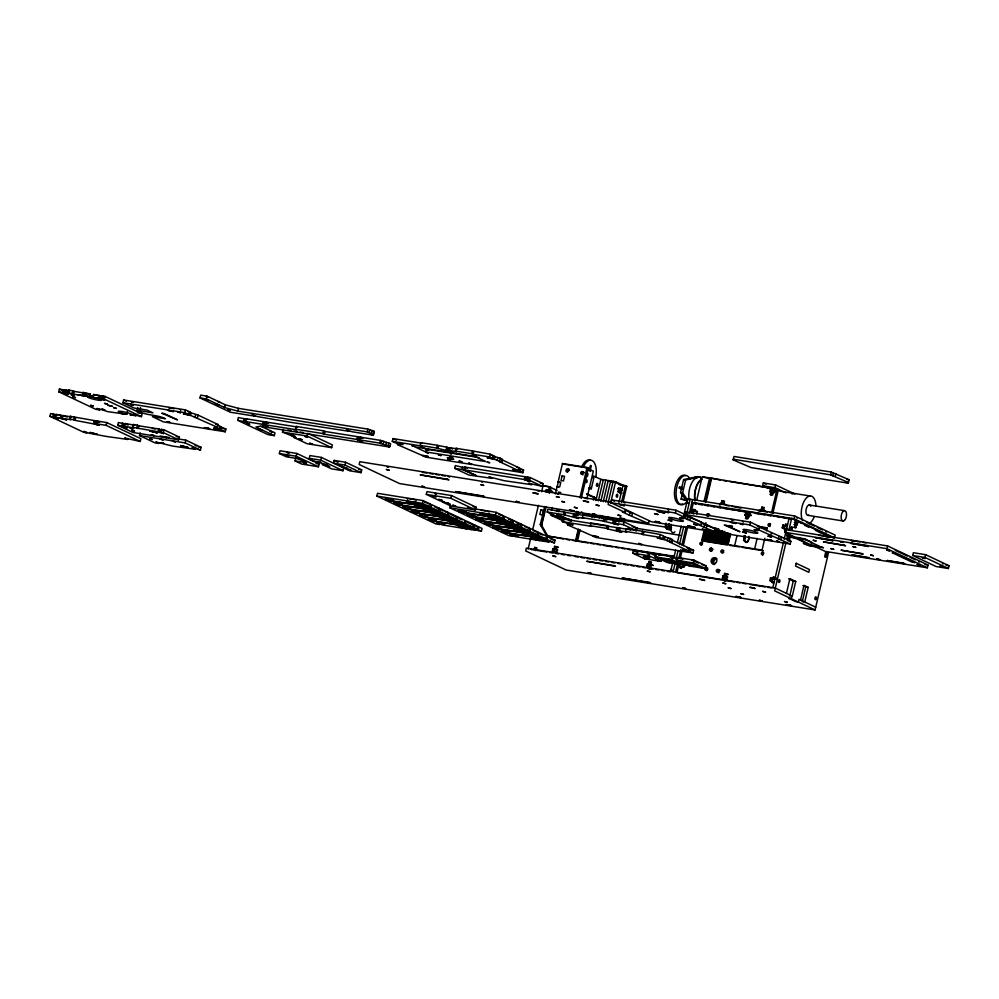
<?xml version="1.0" encoding="UTF-8"?>
<svg xmlns="http://www.w3.org/2000/svg" width="999" height="999" viewBox="0 0 999 999"><rect width="100%" height="100%" fill="white"/><g stroke="black" fill="none" stroke-linecap="round" stroke-linejoin="round"><path stroke-width="1.5" d="M667.12 528.933L665.584 527.11L665.971 523.189A3.821 1.898 -80.9 0 0 667.057 528.783M671.44 528.858L669.367 529.645L669.093 523.688A3.821 1.898 -80.9 0 0 668.943 527.947A3.821 1.898 -80.9 0 0 670.841 529.145M671.291 528.833C668.943 531.768 667.095 524.999 669.255 523.713M67.27 417.095L62.787 415.522L62.138 418.281L70.941 419.705L69.618 419.068L70.267 416.308L94.356 420.579L95.242 421.004L94.505 424.063L99.351 425.249L96.166 423.751L96.816 420.979L106.793 422.577L140.896 438.686L140.247 441.458L124.625 437.962L127.81 439.46L106.369 436.438L89.398 433.291L83.754 431.393L86.938 432.904L84.053 432.442L49.95 416.333L50.599 413.561L54.371 414.435L53.721 417.207L52.66 417.045L56.019 418.294L58.479 418.693L55.295 417.182L55.944 414.423L61.026 415.234L60.377 418.007L55.295 417.182M669.18 524.6L669.243 525.212M548.326 491.346L549.413 486.7L543.031 485.676L541.608 491.708M53.721 417.207L52.835 416.795L53.484 414.023M127.435 411.526L126.786 414.298L107.805 411.663L99.201 408.878L96.741 408.491L99.925 409.99L95.829 409.328L58.741 391.808L59.391 389.048L64.361 390.122L63.624 393.169L66.009 393.968L68.469 394.368L65.285 392.869L65.934 390.097L70.03 390.746L68.706 390.122L68.057 392.894L69.381 393.519L65.285 392.869M53.621 417.495L54.271 414.735L53.309 414.273L54.371 414.435M54.695 417.669L55.345 414.897L54.271 414.735M63.624 393.169L62.65 392.719L63.711 392.882L62.837 392.47L63.486 389.697M64.685 393.344L65.335 390.572L63.299 389.947L64.361 390.122M126.786 414.298A7.168 0.887 13.2 0 1 118.244 411.338A7.168 0.887 13.2 0 1 128.309 412.949A7.168 0.887 13.2 0 1 129.97 414.81L136.126 415.796L132.942 414.298L141.458 416.658L142.108 413.886L105.007 396.366L102.148 395.904L101.498 398.676L104.67 400.174L99.825 398.988L100.574 395.929L99.688 395.517L93.519 394.518L92.87 397.29A7.168 0.887 13.2 0 1 101.423 400.249A7.168 0.887 13.2 0 1 91.359 398.638A7.168 0.887 13.2 0 1 89.698 396.778L73.476 394.18L72.153 393.556L72.802 390.784L68.706 390.122M73.476 394.18L74.126 391.408L72.802 390.784M94.505 424.063L75.037 420.354L73.714 419.73L74.363 416.958M75.037 420.354L75.687 417.582M83.729 395.829L82.442 395.017L83.054 392.432L90.347 394.006L89.698 396.778M86.226 396.029L84.903 395.404L85.514 392.819M86.189 396.216L86.838 393.444M99.825 398.988L98.851 398.526L99.925 398.701L99.038 398.276L99.688 395.517M93.706 423.351L94.356 420.579M100.899 399.163L101.548 396.391L99.5 395.754L100.574 395.929M95.567 424.225L96.216 421.466L94.181 420.829L95.242 421.004M102.373 399.088L103.022 396.328L102.148 395.904M96.891 424.85L97.54 422.09L96.216 421.466M141.458 416.658L104.358 399.138L105.007 396.366M140.247 441.458L106.144 425.349L106.793 422.577M132.68 427.272L158.042 431.755L163.674 433.653L160.489 432.142L161.139 429.383L164.011 429.832L179.296 437.062L178.646 439.822L133.029 432.505L117.732 425.287L118.382 422.515L123.364 423.588L122.627 426.648L125.012 427.447L127.472 427.834L124.288 426.336L124.937 423.564L134.665 425.124L133.329 424.5L132.68 427.272L134.016 427.897L124.288 426.336M137.825 407.467L137.175 410.227L152.959 412.862L147.128 410.102L134.103 408.017L122.952 402.747L123.601 399.975L185.464 409.902L189.885 412L189.236 414.76L183.329 413.823L189.498 415.397L189.573 412.362L198.077 415.097L218.144 424.575L217.495 427.347L215.122 426.973L219.543 429.058L220.192 426.286L215.772 424.2L218.144 424.575M122.627 426.648L121.653 426.186L122.715 426.361L121.828 425.936L122.477 423.176M123.689 426.823L124.338 424.051L122.303 423.414L123.364 423.588M139.635 410.626L140.285 407.854M139.935 410.776L140.584 408.004M136.776 427.922L137.425 425.162L133.329 424.5M138.112 428.559L138.761 425.786L137.425 425.162M178.209 438.911L185.814 440.134L201.099 447.352L200.449 450.124L194.405 448.164L191.945 447.764L195.13 449.275L172.427 446.041L155.744 441.958L158.928 443.456L154.833 442.807L139.535 435.576L140.185 432.817M158.042 431.755L158.691 428.983L138.761 425.786M158.829 432.455L159.565 429.395L158.691 428.983M159.89 432.629L160.539 429.857L158.504 429.233L159.565 429.395M178.646 439.822L163.361 432.604L164.011 429.832M189.236 414.76L184.815 412.674L185.464 409.902M217.495 427.347L190.559 415.384L191.209 412.624M200.449 450.124L185.165 442.907L185.814 440.134M194.98 417.482L195.629 414.71M374.126 432.067L373.476 434.84L371.266 434.478L372.452 435.04L352.085 431.768L346.453 429.882L349.625 431.381L290.821 422.352L257.642 416.62L252.01 414.722L255.195 416.221L230.332 412.225L200.025 397.914L200.674 395.142L207.055 396.166L225.212 404.745L224.313 407.48L225.212 404.745M197.427 417.869L198.077 415.097M224.563 407.517L206.406 398.938L207.055 396.166M219.543 429.058L213.599 428.109L219.755 429.695L219.83 426.648L225.886 428.996L225.237 431.768L163.374 421.84L152.397 416.658L165.422 418.743C156.543 414.16 145.654 416.096 137.175 410.227M225.237 431.768L220.816 429.682L221.466 426.91M224.313 407.48L237.774 411.101L238.424 408.341L367.882 429.12L374.051 431.268L373.401 434.041L370.954 433.641L373.476 434.84M237.65 420.317L238.299 417.545L247.602 419.405L246.403 418.843L245.754 421.615L246.953 422.177L237.65 420.317L267.957 434.627L274.338 435.651L274.987 432.879L260.814 426.186M243.544 421.266L244.193 418.494M244.743 421.828L245.392 419.056M263.162 421.541L264.048 421.953L263.399 424.725L262.512 424.3L263.162 421.541L246.403 418.843M264.972 424.7L296.815 429.807L295.492 429.183L296.141 426.411L297.465 427.035L265.622 421.928L264.972 424.7L268.144 426.198L263.299 425.012L263.948 422.24L262.974 421.778L264.048 421.953M264.36 425.187L265.01 422.415L263.948 422.24M265.684 425.811L266.496 422.352L265.622 421.928M331.693 447.664L307.08 436.039L307.729 433.266L332.342 444.892L331.693 447.664L307.118 443.718L293.494 437.287L296.116 437.712L293.906 436.663L282.505 432.092L283.167 429.333M295.055 460.939L306.531 462.787L297.702 458.603L286.214 456.768L279.37 453.534L280.02 450.761L296.828 453.459L319.118 463.986L318.469 466.758L301.673 464.06L295.055 460.939L295.704 458.166L298.576 458.628M318.469 466.758L296.179 456.231L296.828 453.459M343.668 467.932L343.019 470.704L331.543 468.856L322.165 464.423C340.097 467.057 305.694 460.114 309.253 458.329L309.902 455.556L321.366 457.405L349.588 470.791L361.051 472.627L361.7 469.867L345.592 462.25L334.128 460.414L333.479 463.186L344.942 465.022L361.051 472.627M274.338 435.651L255.944 427.048L259.977 426.223L389.423 446.99L387.537 446.103L389.985 446.491L390.634 443.718L380.432 440.359L360.065 437.087L359.415 439.86L362.587 441.358L360.127 440.971L356.955 439.46L324.275 434.215L322.952 433.591L323.601 430.819L296.141 426.411M324.275 434.215L324.925 431.456L323.601 430.819M343.019 470.704L320.716 460.164L321.366 457.405M344.942 465.022L345.592 462.25M356.955 439.46L357.605 436.688L324.925 431.456M357.742 440.172L358.491 437.112L357.605 436.688M358.803 440.334L359.453 437.574L358.391 437.4M373.401 434.041L367.232 431.88L367.882 429.12M369.131 432.779L369.78 430.007M371.591 433.179L372.24 430.407M389.985 446.491L379.782 443.131L380.432 440.359M380.969 443.693L381.618 440.921M383.179 444.043L383.828 441.271M385.714 445.242L386.363 442.47M388.161 445.629L388.811 442.869M415.809 501.748L415.159 504.52L390.809 500.611L387.624 499.1L385.164 498.713L388.349 500.212L384.253 499.55L376.86 496.066L377.51 493.294L423.126 500.611L430.532 504.108L429.882 506.88L423.838 504.92L421.378 504.52L424.55 506.018L415.796 504.62M518.668 471.228L518.743 468.194L523.551 469.942L522.902 472.714L474.238 464.91L468.593 463.012L471.778 464.51L425.649 457.105L422.465 455.606L428.371 456.555L421.141 454.982L399.65 445.591L397.44 444.555L399.9 444.942L397.152 443.643L403.047 444.592L401.723 443.968L395.829 443.019L392.295 441.346L392.944 438.586L420.654 443.032M392.295 441.346L421.553 446.041L420.229 445.417L420.879 442.657L437.262 445.279L446.778 447.215L447.652 447.639L446.915 450.699L451.76 451.885L448.576 450.387L449.225 447.614L457.417 448.926L456.093 448.301L455.444 451.073L456.768 451.698L448.576 450.387M425.549 451.873L414.91 446.84L475.187 456.518L485.839 461.55L425.549 451.873L426.198 449.1L422.202 447.215M429.882 506.88L422.477 503.384L423.126 500.611M446.915 450.699L436.613 448.052L437.262 445.279M426.298 494.393L426.948 491.62L451.511 495.566L476.123 507.192L475.474 509.965L450.899 506.018L442.12 501.873L444.742 502.297L442.532 501.248L439.91 500.824L426.298 494.393L450.861 498.339L475.474 509.965M431.118 507.467L431.768 504.695L439.16 508.191L438.511 510.951L431.118 507.467L385.489 500.137L392.894 503.633L396.99 504.295L393.806 502.784L396.266 503.184L399.438 504.682L423.788 508.591L424.438 505.819M437.937 448.676L438.586 445.904M425.087 505.931L424.438 508.691L433.191 510.102L430.007 508.603L432.467 508.991L438.511 510.951M427.622 506.331L426.973 509.103A7.168 0.887 13.2 0 0 425.312 507.242A7.168 0.887 13.2 0 0 415.247 505.631A7.168 0.887 13.2 0 0 423.788 508.591M446.128 449.987L446.778 447.215M437.487 508.341L440.534 508.828L447.927 512.325L447.277 515.097L439.885 511.6L394.255 504.283L401.66 507.779L405.756 508.429L402.572 506.93L405.032 507.317L408.204 508.828L432.555 512.737L433.204 509.965M447.977 450.861L448.626 448.101L446.59 447.465L447.652 447.639M449.463 450.799L450.112 448.027L449.225 447.614M439.885 511.6L440.534 508.828M525.099 480.219L525.836 477.16L524.95 476.748L464.747 467.082L464.098 469.855L524.3 479.508L529.945 481.406L526.76 479.907L527.41 477.135L530.282 477.597L543.094 483.653L542.445 486.413L528.608 483.204L531.793 484.702L504.033 480.669L488.886 476.835L492.07 478.334L468.818 475.012L454.682 468.331L455.332 465.571L465.347 468.007M444.93 514.51L444.28 517.282A7.168 0.887 13.2 0 0 442.632 515.422A7.168 0.887 13.2 0 0 432.567 513.811A7.168 0.887 13.2 0 0 441.108 516.77L416.758 512.862L413.574 511.363L411.113 510.964L414.298 512.462L410.202 511.813L402.809 508.316L448.426 515.634L455.831 519.13L456.481 516.358L449.075 512.874L448.426 515.634M450.861 498.339L451.511 495.566M488.786 513.461L488.136 516.233L463.786 512.325L460.614 510.814L458.154 510.427L461.338 511.925L457.242 511.263L449.837 507.779L450.487 505.007M464.098 469.855L476.024 475.487L462.05 469.518L462.699 466.745M472.477 450.936L490.184 454.183L493.718 455.856L493.069 458.628L489.535 456.955L473.151 454.333L471.828 453.708L472.477 450.936L456.093 448.301M457.542 516.87L464.935 520.354L464.285 523.126L456.893 519.63L457.542 516.87L454.495 516.371M473.151 454.333L473.801 451.56M461.988 522.564L461.338 525.337A7.168 0.887 13.2 0 0 459.677 523.476A7.168 0.887 13.2 0 0 449.612 521.865A7.168 0.887 13.2 0 0 458.154 524.825L433.803 520.916L430.619 519.418L428.159 519.018L431.343 520.516L427.247 519.867L419.855 516.371L465.472 523.688L472.877 527.185L473.526 524.413L466.121 520.916L465.472 523.688M489.535 456.955L490.184 454.183M474.675 524.962L482.067 528.446L481.418 531.218L474.026 527.722L474.675 524.962L471.628 524.475M493.069 458.628L487.175 457.679L493.331 459.265L493.406 456.218L500.249 458.179L502.46 459.215L501.81 461.988L499.35 461.6L518.406 470.591L519.055 467.819L501.361 459.465M481.418 531.218L477.672 530.344L478.658 530.506L477.684 530.044L478.334 527.272L479.208 527.996M501.81 461.988L494.393 459.253L495.042 456.481M497.14 460.551L497.789 457.779M499.6 460.951L500.249 458.179M489.435 513.561L488.786 516.333L497.539 517.732L494.355 516.233L496.815 516.633L502.859 518.593L503.508 515.821L496.116 512.325L474.825 508.916M502.859 518.593L495.467 515.097L496.116 512.325M504.095 519.18L504.745 516.408L512.15 519.905L511.5 522.664L504.095 519.18L458.479 511.85L465.871 515.347L469.967 516.008L466.783 514.497L469.243 514.897L472.427 516.396L496.778 520.304L497.427 517.532M498.064 517.644L497.415 520.404L506.168 521.815L502.997 520.317L505.444 520.704L511.5 522.664M510.477 520.054L513.511 520.541L520.916 524.038L520.267 526.81L512.862 523.314L467.245 515.996L474.637 519.492L478.733 520.142L475.549 518.643L478.009 519.03L481.193 520.541L505.544 524.45L506.193 521.678M506.83 521.778L506.181 524.55L514.935 525.961L511.763 524.45L514.21 524.85L520.267 526.81M522.902 472.714L519.73 471.216L520.379 468.456M512.862 523.314L513.511 520.541M524.3 479.508L524.95 476.748M517.494 523.851L522.065 524.587L529.458 528.071L528.808 530.844L521.416 527.347L475.786 520.029L483.179 523.526L487.275 524.175L484.103 522.677L486.55 523.076L489.735 524.575L514.085 528.483L514.735 525.711M515.384 525.811L514.735 528.583L523.488 529.994L520.304 528.483L522.764 528.883L528.808 530.844M526.161 480.394L526.81 477.622L524.775 476.985L525.836 477.16M527.484 481.019L528.134 478.246L526.81 477.622M542.445 486.413L529.632 480.369L530.282 477.597M521.416 527.347L522.065 524.587M529.87 531.343L530.519 528.583L537.912 532.067L537.262 534.84L529.87 531.343L484.24 524.025L491.645 527.522L495.741 528.171L492.557 526.673L495.017 527.072L498.189 528.571L522.539 532.479L523.189 529.707M523.838 529.807L523.189 532.579L531.943 533.99L528.758 532.479L531.218 532.879L537.262 534.84M528.171 549L530.644 538.449M538.461 535.402L539.11 532.629L546.503 536.126L545.854 538.898L538.461 535.402L492.832 528.084L500.237 531.58L504.333 532.23L501.148 530.731L503.608 531.131L506.78 532.629L531.131 536.538L531.78 533.766M532.767 529.408L538.424 505.282M534.964 534.278L534.315 537.05A7.168 0.887 13.2 0 0 532.654 535.189A7.168 0.887 13.2 0 0 522.589 533.578A7.168 0.887 13.2 0 0 531.131 536.538M546.94 552.01L536.276 550.299L536.863 547.814L534.652 547.452L534.065 549.949L531.118 549.475M544.767 506.505L540.272 524.587L546.703 535.851L563.436 538.948M548.888 490.984L552.672 492.007L548.888 490.984L549.163 489.785M535.402 550.574L536.051 547.764M541.146 526.048L543.618 515.521M543.893 514.373L544.43 512.062M545.029 509.49L545.691 506.655M548.026 536.475L541.595 525.212L546.116 507.055M549.313 493.394L550.736 487.325L549.413 486.7M547.002 539.435L547.652 536.675L555.057 540.172L554.408 542.932L547.002 539.435L501.386 532.117L508.778 535.614L512.874 536.276L509.69 534.765L512.15 535.164L515.334 536.663L539.685 540.571L540.334 537.799M551.336 491.383L551.623 490.184L549.487 490.497M540.971 537.912L540.322 540.671L549.075 542.082L545.891 540.584L548.351 540.971L554.408 542.932M583.379 513.536L582.392 517.682L603.284 521.028L618.431 524.862L615.247 523.364L615.896 520.591L624.088 521.915L636.9 527.959L636.251 530.731L630.207 528.771L627.747 528.371L630.931 529.882L561.301 518.706L547.165 512.025L547.814 509.253L573.713 513.823L574.6 514.248L573.863 517.295L578.708 518.493L575.524 516.995L576.76 511.326M543.506 538.311L542.857 541.083A7.168 0.887 13.2 0 0 541.208 539.223A7.168 0.887 13.2 0 0 531.143 537.612A7.168 0.887 13.2 0 0 539.685 540.571M551.46 510.452L552.172 507.455M555.332 493.968L557.092 486.476L559.702 486.9L560.789 482.28L558.166 481.868L562.474 463.524L587.05 467.47L588.374 468.094L581.281 498.339M557.255 486.501L558.329 481.893M568.356 470.666L567.032 470.029L567.469 468.856M568.793 468.768L568.506 469.967L567.632 469.555M552.397 550.973L554.795 551.773L552.397 550.973L552.884 548.951L555.269 549.737L555.919 546.977L554.595 546.353L553.946 549.113M553.471 551.148L553.034 552.996L549.987 552.509M553.721 551.598L554.208 549.575L552.884 548.951M573.863 517.295L563.548 514.66L564.198 511.888M671.403 539.785L689.085 548.139L688.436 550.911L682.542 549.962L688.698 551.548L688.773 548.501L690.421 548.763L693.581 550.262L692.931 553.034L644.268 545.229L638.636 543.331L641.82 544.83L595.691 537.425L592.507 535.926L598.401 536.863L591.183 535.302L567.482 524.862L569.929 525.262L567.182 523.963L573.089 524.912L562.325 521.665L562.974 518.893M554.595 546.353L557.055 546.74L556.406 549.512L557.467 549.687L555.494 553.384L558.528 553.871M564.872 515.284L565.521 512.512M573.064 516.595L573.713 513.823M574.924 517.47L575.574 514.697L573.538 514.073L574.6 514.248M579.944 497.714L587.05 467.47M577.397 512.787L577.11 513.998L578.446 514.622M577.372 514.972L578.084 511.95M589.435 469.58L590.409 465.422L591.296 465.846L589.997 471.378M575.599 540.646L578.259 529.32M575.948 541.358L578.783 529.283M579.045 532.255L579.582 529.957M586.925 498.414L593.306 471.191L585.913 467.694M577.622 540.471L580.119 529.857M592.882 477.872L593.319 476.024M593.443 500.137L594.143 497.115M591.957 517.345L592.632 514.473M595.891 500.536L600.861 479.358L594.243 476.236L591.208 489.173L588.686 487.974M562.325 521.665L591.583 526.361L590.259 525.736L590.909 522.964L607.292 525.599L606.643 528.371L607.966 528.995L621.803 532.205L618.618 530.706L619.268 527.934L620.154 528.346M594.455 517.557L595.604 514.51L592.844 513.836L595.242 514.56M598.351 500.924L603.321 479.757M600.811 501.323L605.781 480.144M599.363 518.344L600.074 515.322M603.271 501.71L608.229 480.544L611.937 482.292M601.823 518.743L602.534 515.721M605.731 502.11L610.689 480.931L613.161 482.105M603.284 521.028L603.933 518.256L576.173 514.223L578.121 514.81M608.179 502.497L613.149 481.331L620.541 484.827M649.2 520.766L648.551 523.538L399.588 483.578L359.165 464.485L359.815 461.713L608.778 501.673L608.129 504.445L624.8 512.325L625.449 509.552M604.607 521.653L605.257 518.881L603.933 518.256M606.743 519.53L607.442 516.508M610.639 502.897L615.609 481.73L600.861 479.358M790.221 544.03L725.898 533.716L675.986 510.227L611.675 499.9L611.026 502.672L675.336 512.986L684.727 517.42L686.126 511.85L750.449 522.177L759.827 526.61L759.178 529.37L756.73 528.983L790.221 544.03L790.871 541.271L757.379 526.211L767.257 527.847L766.558 530.819M607.966 528.995L608.616 526.223M618.856 487.824L618.094 491.096L620.104 493.381L620.391 492.182L617.931 491.795L621.266 492.607L618.905 502.709M617.607 488.561L620.067 488.961L620.342 487.762L621.915 489.835L623.001 485.214L615.609 481.73M612.799 522.976L613.448 520.204L605.257 518.881M613.586 523.676L614.323 520.616L613.448 520.204M614.647 523.851L615.297 521.078L613.261 520.442L614.323 520.616M621.553 502.247L625.461 485.614L619.318 484.627M616.158 530.307L616.808 527.534L617.694 527.959L616.945 531.018M623.239 501.361L626.785 486.238L625.461 485.614M618.019 531.181L618.668 528.409L616.633 527.784L617.694 527.959M619.343 531.805L619.992 529.045L618.668 528.409M636.251 530.731L623.438 524.675L624.088 521.915M618.618 530.706L626.81 532.017L625.486 531.393L626.136 528.621M648.551 523.538L629.42 515.259L630.069 512.499L625.349 510.264M631.868 515.659L632.517 512.887L630.069 512.499M661.625 558.641L660.976 561.413L644.592 558.791L632.667 553.146L633.316 550.387L649.7 553.009L656.331 556.143M642.519 531.256L660.227 534.502L663.761 536.176L663.111 538.948L659.577 537.275L643.194 534.64L641.87 534.015L642.519 531.256L627.622 528.858M643.194 534.64L643.843 531.88M644.592 558.791L645.254 556.018L648.226 556.493M660.976 561.413L649.05 555.781L649.7 553.009M648.801 568.781L649.238 566.933L646.84 566.133L647.315 564.098L649.712 564.897L650.361 562.125L649.038 561.5L648.388 564.273M647.477 568.156L647.914 566.308L646.84 566.133M648.164 566.758L648.651 564.735L647.315 564.098M651.261 569.168L649.937 568.543L651.91 564.835L650.849 564.672L651.498 561.9L649.038 561.5M659.577 537.275L660.227 534.502M684.165 562.325L683.516 565.097L667.132 562.474L655.207 556.843L655.856 554.07L672.24 556.693L677.547 559.203M688.436 550.911L669.392 541.908L671.852 542.307L672.502 539.535L670.292 538.498L663.448 536.538L663.373 539.572M671.852 542.307L664.435 539.572L665.084 536.8M681.93 489.285L679.283 488.024L679.495 487.1L682.317 487.562M667.182 540.871L667.832 538.099M675.336 512.986L675.986 510.227M688.224 503.409L680.569 492.495L683.603 479.57L697.914 476.598L699.962 476.923L701.673 479.345M669.642 541.258L670.292 538.498M686.213 500.237L681.093 499.138L682.329 493.856M687.724 500.099L682.617 492.819L685.651 479.895L699.962 476.923M683.516 565.097L671.59 559.465L672.24 556.693M670.679 571.303L672.802 562.237M673.863 557.717L675.636 550.162M677.409 542.607L681.306 525.998M683.778 515.434L687.674 498.813L794.754 516.008L835.176 535.102L834.527 537.862L794.105 518.768L691.945 502.372L695.966 504.283M673.139 571.703L675.262 562.637M675.973 559.615L678.096 550.561M679.507 544.517L683.766 526.398M685.888 517.332L690.134 499.213M677.022 560.314L677.672 557.542L694.055 560.177L705.981 565.809L705.331 568.581L688.948 565.946L677.022 560.314L693.406 562.949L705.331 568.581M688.111 516.708L701.835 522.427L701.186 525.199L687.462 519.48L688.111 516.708L684.215 514.872M675.599 572.09L677.359 564.547M678.783 558.503L680.906 549.438M681.967 544.905L686.213 526.785M689.41 513.199L692.594 499.612M680.119 566.321L679.832 567.519L681.168 568.156L681.443 566.957L678.483 566.058L676.922 572.714L702.709 576.86M680.169 558.878L681.892 551.51M683.279 545.616L687.774 526.461M694.505 511.276L693.181 510.651L693.456 509.453L694.78 510.077L694.505 511.276L691.533 510.389L693.269 502.997L748.426 512.275L748.001 514.11L745.604 513.324L745.129 515.347L747.514 516.146L746.865 518.918L745.541 518.294L746.191 515.521L745.129 515.347M689.922 519.88L690.571 517.107M696.678 500.349L702.21 476.71L709.59 477.897L710.913 478.521L705.406 501.985M685.027 564.235L686.35 564.86L682.567 563.848L685.027 564.235L684.377 567.007L681.917 566.62L681.643 567.819L679.832 567.519M696.303 511.563L694.979 510.939L695.254 509.74L693.456 509.453M696.79 514.098L697.439 511.338L694.979 510.939M692.931 553.034L689.772 551.535L690.421 548.763M704.083 501.361L709.59 477.897M706.131 501.685L711.638 478.221L773.164 488.511L772.726 490.359L770.341 489.56L769.867 491.595L772.252 492.395L771.603 495.167L770.279 494.53L770.928 491.77L769.867 491.595M693.406 562.949L694.055 560.177M704.545 524.475L716.408 529.32L715.759 532.08L703.895 527.247L704.545 524.475L700.661 522.639M705.681 529.72L703.071 541.046L701.748 540.422L704.183 530.044M705.232 525.586L705.918 522.627M703.908 535.427L705.269 529.657M706.355 527.634L707.005 524.875M703.721 539.885L706.081 529.795M704.133 539.947L706.493 529.857M704.532 540.022L706.905 529.92M704.944 540.084L707.317 529.982M705.356 540.147L707.729 530.057M705.769 540.222L708.129 530.119M706.181 540.284L708.541 530.182M706.58 540.347L708.953 530.257M706.992 540.409L709.365 530.319M707.404 540.484L709.777 530.382M707.816 540.546L710.177 530.444M708.229 540.609L710.589 530.519M708.628 540.671L711.001 530.581M709.04 540.746L711.413 530.644M709.452 540.809L711.825 530.706M709.864 540.871L712.225 530.781M710.277 540.934L712.637 530.844M710.676 541.008L713.049 530.906M711.088 541.071L713.461 530.968M711.5 541.133L713.873 531.043M719.879 505.407L720.354 503.384L722.739 504.183L723.388 501.411L722.065 500.786L721.415 503.546M711.912 541.208L714.959 528.221M712.324 541.271L715.359 528.284M712.724 541.333L715.771 528.346M710.826 550.536L711.513 547.602M713.136 541.396L716.183 528.421M713.548 541.47L716.595 528.483M713.96 541.533L717.007 528.546M733.116 459.89L734.015 456.468L831.243 472.077L849.162 479.77L848.263 483.191L751.036 467.582L733.116 459.89L735.576 460.277L733.366 459.24L830.594 474.85L848.513 482.542L846.053 482.142L848.263 483.191M714.372 541.595L717.407 528.621M714.772 541.658L717.819 528.683M715.184 541.733L718.231 528.746M725.199 504.57L723.875 503.946L724.525 501.173L722.065 500.786M715.596 541.795L718.643 528.808M716.008 541.858L718.706 530.319M716.42 541.92L719.118 530.382M716.82 541.995L719.53 530.457M717.232 542.057L719.942 530.519M717.644 542.12L720.354 530.581M718.056 542.182L720.754 530.644M718.456 542.257L721.166 530.719M718.868 542.32L721.578 530.781M719.28 542.382L721.99 530.844M719.692 542.457L722.402 530.906M720.104 542.519L722.801 530.981M720.504 542.582L722.876 532.492M720.916 542.644L723.288 532.554M721.328 542.719L723.701 532.617M721.74 542.782L724.113 532.679M722.152 542.844L724.849 531.306M722.552 542.907L724.924 532.817M722.964 542.981L725.336 532.879M723.376 543.044L725.749 532.942M723.788 543.106L726.148 533.016M724.2 543.169L726.56 533.079M724.6 543.244L726.972 533.141M725.012 543.306L727.384 533.204M725.424 543.369L727.796 533.279M725.836 543.431L728.196 533.341M726.248 543.506L728.608 533.404M726.648 543.568L729.02 533.466M727.06 543.631L729.432 533.541M727.472 543.706L729.844 533.603M727.884 543.768L730.244 533.666M730.656 533.741L728.296 543.831L702.896 539.76M724.362 580.744L724.799 578.896L722.414 578.109L722.889 576.073L725.274 576.873L725.923 574.1L724.6 573.476L723.95 576.248M723.039 580.119L723.476 578.271L722.414 578.109M723.738 578.733L724.213 576.698L722.889 576.073M725.386 573.476L724.7 576.411L723.376 575.786M724.6 573.476L727.06 573.863L726.41 576.635L727.472 576.81L725.499 580.519L734.29 581.93M734.552 546.141L737.025 535.601M748.001 514.11L746.665 513.486L747.102 511.638M746.453 515.971L746.927 513.948M750.449 514.51L749.125 513.886L749.562 512.037L789.023 518.369M759.178 529.37L749.799 524.937L750.449 522.177M768.169 488.324L762.662 485.726L763.311 482.954L775.599 484.927L794.867 494.03M761.8 507.155L763.124 507.779L762.474 510.551L761.151 509.927L761.8 507.155L764.247 507.554L763.598 510.327L764.922 510.951M754.645 548.951L757.117 538.411M772.726 490.359L771.403 489.735L771.84 487.887M771.191 492.22L771.665 490.184M771.578 512.537L777.16 488.748L774.3 488.286L774.45 492.332L773.388 492.157L772.739 494.93L770.279 494.53M785.963 492.894L774.949 487.699L775.599 484.927M742.257 547.34L763.361 550.724L762.037 550.099L764.822 538.236M772.901 513.161L778.483 489.373M778.346 539.198L778.995 536.426M772.926 578.384L773.214 577.185L774.537 577.809L774.25 579.008L770.466 577.984L769.817 580.756L773.601 581.78L773.326 582.979L772.002 582.355L772.277 581.156M782.242 527.822L784.69 528.209L784.415 529.408L785.738 530.044L786.026 528.833L782.242 527.822L782.891 525.049L786.675 526.073L786.95 524.875L785.626 524.238L785.339 525.449M780.806 539.585L781.455 536.825M770.466 577.984L771.79 578.608L771.141 581.381L773.601 581.78M783.566 528.446L784.215 525.674L782.891 525.049M787.462 532.792L786.812 535.564L794.18 536.738L784.789 532.305L785.439 529.545M774.075 581.443L773.8 582.642L772.002 582.355M773.214 577.185L775.012 577.472L774.725 578.671L776.061 579.295M786.213 529.707L786.5 528.496L787.824 529.133M787.15 525.736L787.424 524.537L785.626 524.238M772.839 587.699L783.503 542.232M784.215 539.198L789.185 517.981M785.963 542.632L774.65 590.859L815.072 609.952L828.521 552.622M786.675 539.597L787.736 535.052M788.81 530.506L791.645 518.381L796.066 520.467L794.505 527.11L795.828 527.734L796.478 524.975L794.03 524.575L797.052 525.237L797.527 523.214L794.505 522.539L797.527 523.214M788.973 536.051L788.161 539.522L789.485 540.147L790.571 535.526M794.105 518.768L794.754 516.008M794.605 524.85L795.079 522.814M796.952 522.939L797.389 521.091L794.929 520.691L801.81 523.176M786.45 593.369L789.897 578.683L795.728 581.443L792.282 596.116L775.299 588.099L526.336 548.139L525.686 550.911L566.108 570.004L815.072 609.952M789.822 595.729L793.268 581.043L788.598 578.846M810.963 544.93L797.339 538.486L805.943 539.872L819.567 546.303L810.963 544.93L811.613 542.157M800.549 600.024L803.983 585.339L808.179 587.325L804.744 601.997L802.284 601.61L805.731 586.925L802.934 585.614M830.594 474.85L831.243 472.077M832.804 475.886L833.453 473.114M835.264 476.286L835.913 473.514M797.389 521.091L826.31 534.652L825.861 536.588L825.286 536.313M827.222 537.237L827.647 535.389C818.593 533.466 830.469 535.439 825.686 535.027M887.599 545.941L928.021 565.034L927.372 567.794L886.95 548.701L887.599 545.941L784.415 529.408M912.724 555.494L913.373 552.722L925.661 554.695L949.05 565.746L948.401 568.518L936.113 566.545L912.724 555.494L925.012 557.467L948.401 568.518M925.012 557.467L925.661 554.695M436.638 494.018L434.977 493.406M206.219 396.578L208.953 397.277L208.217 397.252M635.913 551.036L638.498 551.735L635.876 551.211M691.733 560.039L694.317 560.739L691.907 560.302M723.751 580.257L725.661 580.644M61.026 415.234L59.89 415.372L63.037 416.521M180.332 409.915L181.069 409.927L180.407 409.615M270.092 431.206L272.452 431.893L270.317 431.543M742.856 521.778L743.593 521.79L742.594 521.391M436.251 494.006L434.89 493.731M647.901 552.934L647.215 552.971M671.778 557.242C674.25 557.392 668.094 555.943 670.379 556.918M78.009 394.905L92.782 397.09M846.702 479.383L849.162 479.77M762.662 485.726L774.949 487.699M703.546 477.335L710.913 478.521M720.491 480.057L711.638 478.221M723.501 480.544L726.51 481.031M729.52 481.506L773.164 488.511M200.025 397.914L206.406 398.938M770.341 489.56L771.403 489.735M779.607 491.096L810.039 495.979M217.245 404.208L214.785 403.821L219.455 405.257M683.603 479.57L685.651 479.895M371.603 430.869L374.051 431.268M237.774 411.101L367.232 431.88M565.334 464.398L588.374 468.094M809.128 504.957L844.355 510.614M493.718 455.856L491.508 455.319M420.229 445.417L436.613 448.052M455.444 451.073L471.828 453.708M567.032 470.029L569.48 470.429M584.228 472.802L581.768 472.402L583.091 473.026M679.283 488.024L682.105 488.486L679.495 487.1M74.126 391.408L84.378 393.057L83.054 392.432M266.496 422.352L268.531 422.977L267.47 422.802M357.417 436.938L358.491 437.112M103.022 396.328L105.32 397.402M361.913 437.962L362.974 438.136L360.065 437.087M492.757 458.991L494.393 459.253M67.795 390.971L68.856 391.146L65.934 390.097M171.316 408.054L168.581 407.617L169.917 408.241M426.198 449.1L478.946 457.567M189.885 412L187.675 411.463M82.442 395.017L84.903 395.404M295.492 429.183L322.952 433.591M68.057 392.894L72.153 393.556M89.735 396.591L92.919 397.103M245.754 421.615L262.512 424.3M359.415 439.86L379.782 443.131M58.741 391.808L62.837 392.47M92.87 397.29L99.038 398.276M101.498 398.676L104.358 399.138M263.399 424.725L262.325 424.55L263.299 425.012M122.952 402.747L184.815 412.674M680.569 492.495L682.617 492.819M287.762 430.07L290.834 430.557M293.906 431.056L296.978 431.543M300.05 432.043L303.122 432.53M519.055 467.819L516.845 467.295M188.923 415.122L190.559 415.384M622.177 485.502L626.785 486.238M808.091 515.359L843.318 521.016M520.516 469.468L523.551 469.942M282.505 432.092L307.08 436.039M260.314 429.183L257.867 428.796L262.525 430.232M518.406 470.591L512.512 469.642L519.73 471.216M723.875 503.946L724.937 504.12M761.151 509.927L760.077 509.752L762.474 510.551M763.598 510.327L764.672 510.489M722.739 504.183L720.354 503.384M726.161 505.407L729.133 505.881M732.117 506.368L740.883 508.179M767.332 512.012L758.403 510.576L759.727 511.213M770.316 512.499L773.288 512.974M621.041 489.423L618.581 489.023L621.915 489.835M681.093 499.138L686.738 500.037M137.375 412.55L139.336 413.161M699.213 504.37L702.297 504.87M705.381 505.357L708.453 505.856M711.538 506.343L714.61 506.843M717.694 507.342L720.779 507.829M723.85 508.329L734.277 510.002M737.262 510.477L740.234 510.951L738.91 510.327M742.969 511.388L745.704 511.825M754.982 513.324L759.078 513.973L757.754 513.349M760.564 514.223L765.034 514.935M768.019 515.409L770.991 515.896M790.346 518.993L774.138 515.984M222.864 428.521L225.886 428.996M745.604 513.324L746.665 513.486M749.125 513.886L750.187 514.06L748.001 518.681L745.541 518.294M219.181 429.42L220.816 429.682M745.429 514.298L751.398 515.259M745.266 514.685L751.223 515.646M454.682 468.331L462.05 469.518M526.76 479.907L529.632 480.369M540.359 483.204L543.094 483.653M550.736 487.325L543.031 485.676M691.533 510.389L693.181 510.651M784.215 525.674L786.675 526.073M793.381 527.347L795.828 527.734M819.417 532.267L821.89 532.567M823.85 534.253L826.31 534.652M733.84 519.917L731.106 519.48L732.429 520.104M558.316 492.082L560.776 492.482M126.811 424.138L124.937 423.564M163.012 429.957L161.139 429.383M819.005 535.339L829.432 537.012M860.189 541.945L851.248 540.509L852.572 541.146M863.161 542.432L866.145 542.907M585.239 498.314L587.974 498.751M422.34 472.327L426.923 473.051M429.97 473.551L433.029 474.038M436.076 474.525L439.123 475.012M442.182 475.512L445.229 475.999M685.476 514.622L749.799 524.937M759.54 527.022L767.07 528.234M62.787 415.522L71.591 416.933L70.267 416.308M57.805 414.997L55.944 414.423M98.676 421.853L99.65 422.015L96.816 420.979M117.732 425.287L121.828 425.936M160.489 432.142L163.361 432.604M784.789 532.305L886.95 548.701M684.727 517.42L682.267 517.032L687.462 519.48M69.618 419.068L73.714 419.73M49.95 416.333L52.835 416.795M96.166 423.751L106.144 425.349M176.261 436.575L179.296 437.062M279.37 453.534L296.179 456.231M309.253 458.329L320.716 460.164M805.843 539.435L789.46 536.813L796.915 538.798L808.179 544.118L803.258 543.331L805.781 544.517L822.165 547.152L823.488 547.777L807.105 545.154L815.808 546.952L825.211 551.398L927.372 567.794M159.965 435.989L162.999 436.476M166.046 436.963L169.081 437.45M358.841 469.405L361.7 469.867M624.8 512.325L622.352 511.925L629.42 515.259M701.186 525.199L698.726 524.8L703.895 527.247M316.059 463.499L319.118 463.986M139.535 435.576L185.165 442.907M945.978 565.247L949.05 565.746M787.799 540.771L790.871 541.271M198.239 446.903L201.099 447.352M924.974 564.535L928.021 565.034M715.759 532.08L651.448 521.765L608.778 501.673M665.496 526.198L668.181 526.635M668.768 526.723L671.453 527.16M665.509 526.448L668.194 526.885M668.781 526.972L671.465 527.41M582.966 513.848L667.594 527.435M666.683 529.208L669.492 529.695M547.165 512.025L563.548 514.66M575.524 516.995L583.716 518.306L582.392 517.682M615.247 523.364L623.438 524.675M632.18 526.623L633.241 526.798M634.04 527.497L636.9 527.959M636.226 528.246L680.494 535.352M558.091 516.171L550.412 514.947L564.41 521.503M551.735 515.571L557.879 516.558M701.748 540.422L762.037 550.099M704.582 541.296L727.185 544.917M730.207 545.404L733.216 545.891M736.238 546.366L739.248 546.853M568.968 520.641L571.416 521.028L568.955 519.867M473.051 506.693L476.123 507.192M590.259 525.736L606.643 528.371M625.486 531.393L641.87 534.015M663.111 538.948L657.205 537.999L664.435 539.572M426.785 502.934L424.488 502.147M498.788 514.485L500.749 515.097M427.659 503.646L430.532 504.108M500.649 515.359L503.508 515.821M376.86 496.066L422.477 503.384M449.837 507.779L495.467 515.097M434.44 506.855L435.427 507.005M436.301 507.729L439.16 508.191M509.278 519.443L512.15 519.905M689.085 548.139L686.875 547.602M687.549 548.488L689.347 548.776L688.773 548.501M690.559 549.775L693.581 550.262M516.196 522.702L517.17 522.864M445.067 511.863L447.927 512.325M518.044 523.576L520.916 524.038M688.124 551.273L689.772 551.535M524.737 526.735L525.724 526.898M526.585 527.622L529.458 528.071M433.204 512.837L441.958 514.235L438.773 512.737L441.233 513.136L447.277 515.097M533.191 530.731L534.178 530.894M535.052 531.605L537.912 532.067M441.745 516.87L450.499 518.281L447.327 516.77L449.775 517.17L455.831 519.13M456.893 519.63L411.263 512.312L418.656 515.809L422.752 516.458L419.58 514.96L422.028 515.359L425.212 516.858L449.562 520.766A7.168 0.887 13.2 0 1 441.021 517.807A7.168 0.887 13.2 0 1 451.086 519.418A7.168 0.887 13.2 0 1 452.747 521.278M542.769 534.952L540.459 534.165M546.703 535.851L674.612 556.381M450.199 520.866L458.966 522.277L455.781 520.766L458.241 521.166L464.285 523.126M566.52 539.448L569.605 539.935M572.689 540.434L588.099 542.907M591.183 543.406L594.268 543.893M597.352 544.393L600.424 544.88M603.508 545.379L612.762 546.865M615.846 547.352L618.918 547.852M622.002 548.351L625.087 548.838M628.171 549.338L631.256 549.837M634.328 550.324L674.4 556.755M550.324 538.823L551.311 538.985M552.185 539.71L555.057 540.172M458.791 524.925L467.544 526.336L464.373 524.825L466.82 525.224L472.877 527.185M531.78 536.638L540.534 538.049L537.35 536.538L539.81 536.938L545.854 538.898M474.026 527.722L428.396 520.404L435.801 523.901L439.885 524.55L436.713 523.051L439.173 523.451L442.345 524.95L466.695 528.858A7.168 0.887 13.2 0 1 458.154 525.899A7.168 0.887 13.2 0 1 468.219 527.509A7.168 0.887 13.2 0 1 469.88 529.37M632.667 553.146L649.05 555.781M655.207 556.843L671.59 559.465M703.521 565.409L705.981 565.809M477.684 530.044L472.914 528.871L476.098 530.369L467.345 528.958M793.268 581.043L795.728 581.443M680.456 563.923L682.092 564.185M771.79 578.608L774.25 579.008M555.919 546.977L558.379 547.365L557.055 546.74M681.443 566.957L678.483 566.058M725.923 574.1L728.383 574.5L727.06 573.863M805.731 586.925L808.179 587.325M724.213 576.698L725.274 576.873M554.208 549.575L555.269 549.737M648.651 564.735L649.712 564.897M704.07 577.072L721.578 579.882M737.212 582.392L740.147 582.867M743.081 583.341L746.003 583.803M750.399 584.515L753.134 584.952M754.495 585.164L765.084 586.875M768.106 587.35L771.141 587.837M561.563 554.358L564.585 554.845M567.619 555.332L570.654 555.819M575.212 556.555L578.234 557.042M581.268 557.529L584.303 558.016M587.337 558.503L590.384 558.99M593.443 559.477L596.49 559.964M599.55 560.464L602.597 560.951M605.644 561.438L608.703 561.925M611.75 562.412L614.81 562.912M617.769 563.386L620.741 563.861M623.713 564.335L628.171 565.047M631.143 565.534L634.115 566.008M637.075 566.483L640.047 566.957M643.019 567.432L645.991 567.919M649.937 568.543L652.846 569.018M655.756 569.48L658.666 569.942M661.575 570.417L664.485 570.879M667.394 571.353L670.304 571.815L670.891 569.318L672.215 569.954M789.51 595.579L791.97 595.966L791.32 598.738L788.86 598.351L795.941 601.685L798.388 602.085L799.038 599.313L815.721 607.192M451.523 454.07L450.487 454.058M794.842 520.267L796.89 520.904L794.767 520.566M825.711 531.78L826.772 532.005M482.529 481.993L481.618 482.042M918.556 561.713L919.617 561.938M287.3 452.41L289.36 453.059M152.372 428.421L155.207 429.033M288.624 453.034L287.225 452.709M648.888 553.496L649.962 553.571L648.975 553.159M647.876 554.932L648.651 555.069M725.599 580.943L723.701 580.431M648.701 568.344L650.724 568.931M791.707 493.718L792.756 493.981M667.694 509.69L669.13 509.84L667.782 509.34M558.453 494.03L557.18 494.006M659.677 554.92L658.628 554.982M701.872 564.535L703.209 564.897M646.341 555.956L647.777 556.106L646.778 555.706M649.687 568.918L648.963 568.743M427.872 450.025L426.486 449.513L428.896 450.037M207.517 397.115L206.331 396.753M388.798 466.995L387.013 466.758L387.674 467.07M224.962 404.707L238.424 408.341M796.553 517.732L797.377 518.006M942.482 563.648L943.306 563.923M770.928 533.716L771.727 533.953M133.429 402.073L131.306 401.735L132.293 402.135M763.311 482.954L766.071 484.253M774.3 488.286L775.624 488.911M774.924 490.297L776.248 490.921L773.863 490.134M773.388 492.157L774.712 492.782M895.304 550.337L907.342 556.031M910.014 557.292L915.371 559.815M770.928 491.77L772.252 492.395M806.468 522.302L814.497 526.098M817.17 527.36L822.527 529.882M832.404 537.487L833.74 538.111M827.647 535.389L830.968 536.95M804.707 525.312L808.715 527.21M815.409 530.369L822.751 533.728M826.298 535.514L829.607 537.075M784.69 528.209L786.026 528.833M749.562 512.037L750.886 512.662M810.251 541.508L804.52 538.811L786.812 535.564M746.191 515.521L747.514 516.146M745.991 515.646L748.738 516.945M692.532 513.424L693.855 514.048M686.126 511.85L688.91 513.161M588.386 469.63L590.846 470.804M586.688 473.189L588.011 473.813L587.362 476.585L586.038 475.961M618.743 488.336L620.067 488.961M582.367 471.915L583.254 472.34M562.474 463.524L563.798 464.148M620.391 492.182L621.266 492.607M567.195 470.067L568.518 470.691M623.776 502.41L625.099 503.046M611.675 499.9L614.46 501.211M775.012 577.472L776.335 578.096M586.663 493.681L596.415 498.289L587 494.605M558.166 481.868L559.49 482.492M557.092 486.476L558.578 487.125M550.249 487.25L557.067 490.472M530.332 478.184L527.41 477.135M617.844 521.178L619.08 522.102M615.896 520.591L616.783 521.016M547.027 490.109L547.914 490.521M694.218 561.101L698.363 563.049M726.41 576.635L727.734 577.26M451.173 448.201L452.41 449.113M725.936 578.671L727.26 579.295M448.626 448.101L449.95 448.726M723.476 578.271L724.799 578.896M537.562 490.659L538.886 491.283M672.19 557.517L673.513 558.141M575.574 514.697L576.898 515.322M669.929 560.164L672.864 560.914L660.564 558.528L663.935 559.477L663.049 559.065M675.012 562.562L674.125 562.15L677.509 563.099L665.197 560.714L668.131 561.463M420.879 442.657L422.202 443.281M681.917 566.62L683.241 567.245M464.747 467.082L467.395 468.331M568.943 519.093L571.416 520.267M570.729 520.217L556.755 514.248L568.681 519.88M633.316 550.387L637.3 552.26M559.103 516.745L564.035 519.08M392.944 438.586L396.478 440.247M556.655 516.358L564.048 519.855M554.195 515.959L562.699 519.93M651.91 564.835L653.234 565.471L650.849 564.672M647.914 566.308L649.238 566.933M448.289 476.486L449.612 477.11M359.453 437.574L360.776 438.199M540.272 524.587L541.845 525.262M508.404 518.718L509.378 519.18M556.406 549.512L557.729 550.137M555.919 551.535L557.255 552.172M534.652 547.452L535.976 548.089M265.01 422.415L266.346 423.039M217.894 401.436L220.105 402.485M452.734 515.184L453.608 515.909M461.188 519.18L462.062 519.892M469.78 523.239L470.654 523.951M441.883 510.364L443.206 510.988M450.424 514.398L451.748 515.022M458.891 518.394L460.214 519.018M467.482 522.452L468.806 523.076M476.024 526.485L477.347 527.11M334.128 460.414L338.149 462.312M172.677 408.266L174.013 408.891M123.601 399.975L126.398 401.298M101.548 396.391L102.872 397.015M195.055 445.392L196.378 446.016M160.539 429.857L161.863 430.482M123.277 413.736L124.6 414.36L120.817 413.349M65.335 390.572L66.658 391.208M59.391 389.048L62.138 390.347M126.798 424.438L128.122 425.062M124.338 424.051L125.662 424.675M55.345 414.897L56.668 415.522M701.435 542.395L701.935 544.954M718.918 572.752A1.436 1.236 -64.7 0 1 717.732 570.991A1.436 1.236 -64.7 0 1 719.804 570.267M722.364 552.822A1.436 1.236 -64.7 0 1 723.788 550.599M710.888 550.986A1.436 1.236 -64.7 0 1 712.886 549.038M706.83 570.766A1.386 1.186 -64.7 0 1 707.754 568.194M716.72 558.528A3.247 2.797 -64.7 0 0 712.624 560.589A3.247 2.797 -64.7 0 0 714.547 564.585A3.247 2.797 -64.7 0 1 716.608 558.928M707.542 569.954A1.436 1.236 -64.7 0 1 707.866 569.293M719.005 571.803A1.436 1.236 -64.7 0 1 719.904 570.691M712.05 550.936A1.436 1.236 -64.7 0 1 712.674 549.65M723.513 552.772A1.436 1.236 -64.7 0 1 723.676 552.06M505.544 524.45A7.168 0.887 13.2 0 1 497.002 521.49A7.168 0.887 13.2 0 1 507.067 523.101A7.168 0.887 13.2 0 1 508.716 524.962M514.085 528.483A7.168 0.887 13.2 0 1 505.544 525.524A7.168 0.887 13.2 0 1 515.609 527.135A7.168 0.887 13.2 0 1 517.27 528.995M488.136 516.233A7.168 0.887 13.2 0 1 479.595 513.261A7.168 0.887 13.2 0 1 489.66 514.885A7.168 0.887 13.2 0 1 491.321 516.733M481.243 510.352A7.168 0.887 13.2 0 1 485.564 510.951M487.387 511.338A7.168 0.887 13.2 0 1 489.185 511.788M496.778 520.304A7.168 0.887 13.2 0 1 488.236 517.345A7.168 0.887 13.2 0 1 498.301 518.956A7.168 0.887 13.2 0 1 499.95 520.816M522.539 532.479A7.168 0.887 13.2 0 1 513.998 529.52A7.168 0.887 13.2 0 1 524.063 531.131A7.168 0.887 13.2 0 1 525.724 532.991M432.555 512.737A7.168 0.887 13.2 0 1 424.013 509.777A7.168 0.887 13.2 0 1 434.078 511.388A7.168 0.887 13.2 0 1 435.739 513.249M415.159 504.52A7.168 0.887 13.2 0 1 406.618 501.548A7.168 0.887 13.2 0 1 416.683 503.171A7.168 0.887 13.2 0 1 418.344 505.019M407.405 499.125A7.168 0.887 13.2 0 1 416.196 500.074M93.132 396.191A7.168 0.887 13.2 0 1 88.986 394.792M88.162 394.143A7.168 0.887 13.2 0 1 90.347 394.006M93.519 394.518A7.168 0.887 13.2 0 1 101.923 397.14M707.055 516.071A1.286 1.111 -64.7 0 1 706.942 514.173A1.286 1.111 -64.7 0 1 708.691 514.173A1.286 1.111 -64.7 0 1 708.191 516.071M707.929 515.934A1.286 1.111 -64.7 0 1 709.74 514.51M701.298 544.855A1.286 1.111 -64.7 0 1 702.759 543.006M762.886 554.982A1.286 1.111 -64.7 0 1 763.611 552.872M769.804 526.56A1.286 1.111 -64.7 0 1 770.616 524.213M545.504 491.908A1.436 1.236 -64.7 0 1 545.879 490.022A1.436 1.236 -64.7 0 1 547.577 490.047A1.436 1.236 -64.7 0 1 547.514 491.933M549.025 490.846A1.436 1.236 -64.7 0 1 549.038 492.245M546.665 491.858A1.436 1.236 -64.7 0 1 547.927 490.297M666.832 527.547A2.622 1.299 -80.9 0 1 666.308 526.91M749.312 537.574A4.783 2.373 -80.9 0 1 745.816 542.37A4.783 2.373 -80.9 0 1 745.042 535.551M748.9 536.463A4.296 2.135 -80.9 0 1 745.978 541.97A4.296 2.135 -80.9 0 1 745.017 535.739M745.004 535.839A4.296 2.135 -80.9 0 1 743.518 540.696M744.767 535.976A3.821 1.898 -80.9 0 1 743.893 539.672M743.968 535.839A2.385 1.186 -80.9 0 1 743.731 538.199M674.912 531.843A6.693 3.322 -80.9 0 1 671.278 531.243A6.693 3.322 -80.9 0 1 670.978 524.238M607.904 518.756A7.168 3.559 -80.9 0 1 608.428 517.02M606.805 520.142A3.821 1.898 -80.9 0 1 607.255 518.231M606.805 519.105A4.008 1.986 -80.9 0 1 607.105 518.131M581.718 511.838A7.168 3.559 -80.9 0 1 578.096 512.112M622.027 492.944A1.436 1.236 -64.7 0 1 621.703 493.031M621.366 493.031A1.436 1.236 -64.7 0 1 620.466 491.446A1.436 1.236 -64.7 0 1 622.015 490.259M582.954 474.887A1.436 1.236 -64.7 0 1 582.105 473.126A1.436 1.236 -64.7 0 1 583.903 472.215M567.432 471.978A1.436 1.236 -64.7 0 1 568.856 469.755M556.406 511.113A1.436 1.236 -64.7 0 1 558.116 509.965A1.436 1.236 -64.7 0 1 558.741 511.863M558.066 511.076A1.436 1.236 -64.7 0 1 558.953 510.551M691.258 513.124A1.436 0.712 -80.9 0 1 691.47 511.126A1.436 0.712 -80.9 0 1 692.494 511.038A1.436 0.712 -80.9 0 1 692.282 513.049M588.648 513.936A1.436 0.712 -80.9 0 1 587.787 515.409A1.436 0.712 -80.9 0 1 587.2 514.048M583.241 513.911A2.485 1.236 -80.9 0 1 582.917 513.848M802.484 520.591A14.336 7.105 -80.9 0 1 806.218 498.164A14.336 7.105 -80.9 0 1 815.971 505.956M814.173 516.77A14.336 7.105 -80.9 0 1 809.115 523.713M808.79 515.134A5.257 2.61 -80.9 0 1 806.181 509.015A5.257 2.61 -80.9 0 1 810.863 506.343M689.185 499.987A14.81 7.343 -80.9 0 1 697.864 477.497M686.163 502.522A14.81 7.343 -80.9 0 1 676.723 499.001A14.81 7.343 -80.9 0 1 680.019 479.258A14.81 7.343 -80.9 0 1 690.034 479.345M682.579 503.858A14.81 7.343 -80.9 0 1 674.575 490.434A14.81 7.343 -80.9 0 1 685.414 475.549M695.142 500.649A14.336 7.105 -80.9 0 1 701.623 479.52M694.917 500.899A14.81 7.343 -80.9 0 1 701.61 479.058M693.83 477.809A14.81 7.343 -80.9 0 1 695.816 477.16M583.391 466.933A14.81 7.343 -80.9 0 1 592.907 461.101A14.81 7.343 -80.9 0 1 595.791 476.848M591.146 487.275A14.81 7.343 -80.9 0 1 589.198 488.873M581.755 466.67A14.81 7.343 -80.9 0 1 590.397 460.289M412.15 445.816L414.635 446.441L412.15 445.816M425.836 452.285L428.321 452.909L425.836 452.285M473.576 455.669L476.061 456.293L473.576 455.669M487.275 462.137L489.76 462.762L487.362 462.125M59.266 418.019L66.621 419.867L59.266 418.019M540.921 509.89L539.835 514.51L542.295 514.897L543.369 510.289L540.921 509.89M562.112 475.924L561.026 480.531L563.486 480.931L564.572 476.311L562.112 475.924M796.203 563.286L795.554 566.058L808.803 572.315L809.452 569.555L796.203 563.286M825.686 552.122L824.612 556.73L825.936 557.355L827.01 552.747L825.686 552.122M759.365 600.262L762.125 600.923L759.365 600.262M71.229 394.667L73.963 395.354L71.229 394.667M72.74 396.915L75.474 397.602L72.74 396.915M90.622 405.357L93.357 406.044L90.772 405.344M104.583 403.396L107.318 404.083L104.583 403.396M107.929 405.244L112.475 406.393L107.929 405.244M101.923 409.165L104.658 409.852L101.923 409.165M113.624 407.667L116.359 408.354L113.624 407.667M130.707 404.47L133.441 405.157L130.707 404.47M130.232 428.134L132.967 428.833L130.232 428.134M131.743 430.382L134.478 431.068L131.743 430.382M177.685 412.013L180.419 412.699L177.685 412.013M149.925 431.056L157.205 432.892L149.925 431.056M205.569 399.35L208.304 400.037L205.569 399.35M167.158 421.678L169.892 422.365L167.158 421.678M151.324 434.902L154.058 435.589L151.324 434.902M149.613 438.823L152.347 439.51L149.763 438.811M163.574 436.863L166.309 437.562L163.574 436.863M160.364 439.173L163.099 439.86L160.364 439.173M160.914 442.632L163.649 443.319L160.914 442.632M172.627 441.146L175.362 441.833L172.627 441.146M227.622 409.765L230.344 410.452L227.622 409.765M180.607 445.554L187.899 447.39L180.607 445.554M214.136 429.22L216.858 429.907L214.136 429.22M247.028 423.551L249.75 424.25L247.165 423.551M269.068 433.966L271.803 434.652L269.068 433.966M290.185 434.078L292.919 434.765L290.185 434.078M304.932 436.451L307.667 437.137L305.082 436.438M285.976 455.132L288.711 455.819L285.976 455.132M309.715 443.306L312.45 443.993L309.715 443.306M303.858 463.586L306.593 464.273L303.858 463.586M317.819 461.625L320.554 462.312L317.819 461.625M326.86 465.896L329.595 466.583L326.86 465.896M338.948 465.01L341.683 465.709L338.948 465.01M342.12 466.82L346.865 468.019L342.12 466.82M347.989 469.293L350.724 469.98L347.989 469.293M386.413 469.493L389.148 470.179L386.413 469.493M438.399 454.895L441.133 455.581L438.549 454.882M447.402 457.704L453.596 459.265L447.402 457.704M449.862 456.73L452.597 457.417L449.862 456.73M447.714 459.29L450.362 459.952L447.714 459.29M390.347 499.388L393.082 500.074L390.347 499.388M459.14 461.113L461.875 461.8L459.14 461.113M421.84 486.226L424.575 486.913L421.99 486.213M398.976 503.471L401.71 504.158L398.976 503.471M407.742 507.604L410.477 508.291L407.742 507.604M433.304 496.066L436.039 496.753L433.304 496.066M416.296 511.638L419.031 512.337L416.296 511.638M424.75 515.634L427.485 516.321L424.75 515.634M480.856 484.652L483.591 485.339L480.856 484.652M452.834 505.282L455.569 505.969L452.834 505.282M433.341 519.692L436.076 520.379L433.341 519.692M467.582 507.654L470.317 508.341L467.582 507.654M463.324 511.101L466.058 511.788L463.324 511.101M441.883 523.738L444.617 524.425L441.883 523.738M471.965 515.184L474.7 515.871L471.965 515.184M480.731 519.318L483.466 520.004L480.731 519.318M516.283 501.386L519.018 502.072L516.283 501.386M489.273 523.351L492.007 524.05L489.273 523.351M497.727 527.347L500.462 528.034L497.727 527.347M556.431 496.615L559.165 497.302L556.431 496.615M506.318 531.406L509.053 532.092L506.318 531.406M561.763 501.436L564.497 502.122L561.763 501.436M514.872 535.452L517.607 536.138L514.872 535.452M596.116 504.97L599.013 505.694L596.116 504.97M552.934 555.906L555.669 556.605L552.934 555.906M657.292 511.226L664.572 513.061L657.292 511.226M654.557 513.648L657.954 514.497L654.557 513.648M665.746 511.925L668.481 512.612L665.746 511.925M668.131 520.079L671.778 520.991L668.131 520.079M679.832 517.682L683.478 518.606L679.832 517.682M588.361 572.652L591.096 573.339L588.361 572.652M635.114 553.808L637.849 554.495L635.114 553.808M687.974 525.724L695.267 527.559L687.974 525.724M693.643 524.188L697.052 525.037L693.643 524.188M643.468 556.306L649.662 557.867L643.468 556.306M646.578 555.656L649.313 556.343L646.578 555.656M644.392 558.191L647.127 558.878L644.392 558.191M772.389 488.036L775.124 488.723L772.389 488.036M702.197 529.145L704.932 529.832L702.197 529.145M657.654 557.492L660.389 558.179L657.654 557.492M655.856 560.039L658.591 560.726L655.856 560.039M747.652 511.788L750.386 512.475L747.652 511.788M647.377 571.066L650.112 571.753L647.377 571.066M669.118 559.34L671.852 560.027L669.118 559.34M728.958 525.574L732.479 526.461L728.958 525.574M666.932 561.875L669.667 562.562L666.932 561.875M680.119 558.204L682.841 558.891L680.119 558.204M740.209 523.876L742.944 524.562L740.209 523.876M679.47 560.976L682.192 561.663L679.47 560.976M678.396 563.723L681.131 564.41L678.396 563.723M742.594 532.03L746.241 532.942L742.594 532.03M690.933 562.812L693.668 563.498L690.933 562.812M688.748 565.359L691.47 566.046L688.748 565.359M754.295 529.632L757.929 530.556L754.295 529.632M700.212 567.195L702.946 567.882L700.212 567.195M768.044 536.126L771.565 537.012L768.044 536.126M682.804 587.799L685.539 588.498L682.804 587.799M776.648 541.096L779.382 541.783L776.648 541.096M722.951 583.041L725.686 583.728L722.951 583.041M728.283 587.849L731.006 588.536L728.283 587.849M813.261 540.284L815.996 540.971L813.261 540.284M840.509 541.72L843.243 542.407L840.509 541.72M830.906 548.613L833.641 549.3L830.906 548.613M762.637 591.383L765.534 592.12L762.637 591.383M852.984 546.653L855.718 547.34L852.984 546.653M870.641 554.994L873.363 555.681L870.641 554.994M887.012 550.149L889.747 550.836L887.012 550.149M876.947 558.941L879.682 559.627L876.947 558.941M922.452 557.804L925.174 558.491L922.452 557.804M917.232 564.435L919.967 565.122L917.232 564.435M940.096 566.146L942.831 566.833L940.096 566.146M618.031 515.122L620.791 515.821L618.031 515.122M784.552 601.548L787.312 602.247L784.552 601.548M90.147 432.467L97.378 434.34L90.147 432.467M574.363 507.28L577.047 507.992L574.363 507.28M740.883 593.706L743.568 594.405L740.883 593.706M172.028 411.039L167.932 410.377L173.364 411.663L172.028 411.039M164.248 413.611L161.788 413.211L177.497 419.867L164.248 413.611M293.169 435.601L290.709 435.202L295.379 436.638L293.169 435.601M300.899 439.248L298.451 438.861L302.235 439.885L300.899 439.248M208.479 428.259L204.383 427.597L209.802 428.883L208.479 428.259M734.552 522.914L730.456 522.252L735.876 523.538L734.552 522.914M623.126 505.182L619.755 504.645L624.45 505.806L623.126 505.182M831.755 540.259L815.384 537.637L833.091 540.884L831.755 540.259M866.982 545.916L850.599 543.281L868.306 546.54L866.982 545.916M536.9 493.431L532.817 492.769L538.236 494.055L536.9 493.431M587.325 501.523L583.229 500.861L588.648 502.147L587.325 501.523M447.639 479.258L420.167 474.85L448.963 479.882L447.639 479.258M726.76 525.474L724.3 525.087L740.009 531.743L726.76 525.474M844.242 545.192L823.351 541.833L845.566 545.816L844.242 545.192M894.654 553.109L892.194 552.722L912.262 562.187L914.722 562.587L894.654 553.109M861.887 553.533L841.008 550.174L863.211 554.158L861.887 553.533M658.553 521.915L655.182 521.378L659.877 522.539L658.553 521.915M771.003 540.122L766.907 539.472L772.327 540.746L771.003 540.122M868.206 557.479L851.822 554.845L869.53 558.104L868.206 557.479M903.433 563.124L887.05 560.501L904.757 563.761L903.433 563.124M483.066 495.991L455.594 491.583L484.39 496.615L483.066 495.991M573.351 510.639L569.255 509.977L574.675 511.263L573.351 510.639M623.776 518.731L619.68 518.069L625.099 519.355L623.776 518.731M441.009 499.812L438.549 499.413L442.332 500.437L441.009 499.812M447.864 503.046L445.404 502.659L450.074 504.095L447.864 503.046M693.568 563.861L682.592 562.1L688.111 564.71L699.088 566.47L693.568 563.861M703.421 579.845L699.325 579.183L704.757 580.469L703.421 579.845M753.845 587.936L749.75 587.287L755.169 588.561L753.845 587.936M614.16 565.671L586.688 561.263L615.484 566.308L614.16 565.671M649.587 582.417L622.115 577.996L650.911 583.041L649.587 582.417M739.872 597.065L735.776 596.403L741.196 597.689L739.872 597.065M790.296 605.157L786.201 604.495L791.62 605.781L790.296 605.157M769.617 525.936A1.286 1.111 -64.7 0 0 769.842 523.751A1.286 1.111 -64.7 0 0 768.031 524.85A1.286 1.111 -64.7 0 0 769.617 525.936M762.911 554.545A1.286 1.111 -64.7 0 0 763.136 552.372A1.286 1.111 -64.7 0 0 761.313 553.458A1.286 1.111 -64.7 0 0 762.911 554.545M701.473 544.692A1.286 1.111 -64.7 0 0 701.698 542.507A1.286 1.111 -64.7 0 0 699.887 543.606A1.286 1.111 -64.7 0 0 701.473 544.692M715.409 563.361A3.247 2.797 -64.7 0 0 715.396 557.904A3.247 2.797 -64.7 0 0 711.088 561.201A3.247 2.797 -64.7 0 0 715.409 563.361M722.776 552.472A1.436 1.236 -64.7 0 0 722.764 550.074A1.436 1.236 -64.7 0 0 720.866 551.523A1.436 1.236 -64.7 0 0 722.776 552.472M711.3 550.636A1.436 1.236 -64.7 0 0 711.3 548.226A1.436 1.236 -64.7 0 0 709.39 549.687A1.436 1.236 -64.7 0 0 711.3 550.636M706.73 569.979A1.386 1.186 -64.7 0 0 706.73 567.657A1.386 1.186 -64.7 0 0 704.894 569.068A1.386 1.186 -64.7 0 0 706.73 569.979M718.231 571.865A1.436 1.236 -64.7 0 0 718.219 569.455A1.436 1.236 -64.7 0 0 716.32 570.904A1.436 1.236 -64.7 0 0 718.231 571.865M670.579 518.818A7.642 0.949 13.2 0 0 683.129 521.328A7.642 0.949 13.2 0 0 674.275 518.056A7.642 0.949 13.2 0 0 670.579 518.818M745.029 530.769A7.642 0.949 13.2 0 0 757.579 533.279A7.642 0.949 13.2 0 0 748.726 530.007A7.642 0.949 13.2 0 0 745.029 530.769M597.552 485.739A1.436 0.712 -80.9 0 0 597.464 483.391A1.436 0.712 -80.9 0 0 596.403 485.202A1.436 0.712 -80.9 0 0 597.552 485.739M617.407 496.653A1.436 0.712 -80.9 0 0 617.32 494.305A1.436 0.712 -80.9 0 0 616.258 496.103A1.436 0.712 -80.9 0 0 617.407 496.653M586.713 482.155A1.436 0.712 -80.9 0 0 586.625 479.807A1.436 0.712 -80.9 0 0 585.564 481.605A1.436 0.712 -80.9 0 0 586.713 482.155M621.003 492.145A1.436 1.236 -64.7 0 0 621.003 489.735A1.436 1.236 -64.7 0 0 619.093 491.196A1.436 1.236 -64.7 0 0 621.003 492.145M582.592 474.001A1.436 1.236 -64.7 0 0 582.579 471.59A1.436 1.236 -64.7 0 0 580.681 473.039A1.436 1.236 -64.7 0 0 582.592 474.001M567.844 471.628A1.436 1.236 -64.7 0 0 567.844 469.218A1.436 1.236 -64.7 0 0 565.933 470.679A1.436 1.236 -64.7 0 0 567.844 471.628M791.995 529.045A1.436 0.712 -80.9 0 0 791.907 526.698A1.436 0.712 -80.9 0 0 790.846 528.508A1.436 0.712 -80.9 0 0 791.995 529.045M779.57 581.992A1.436 0.712 -80.9 0 0 779.482 579.645A1.436 0.712 -80.9 0 0 778.421 581.443A1.436 0.712 -80.9 0 0 779.57 581.992M816.021 599.2A1.436 0.712 -80.9 0 0 815.933 596.853A1.436 0.712 -80.9 0 0 814.872 598.663A1.436 0.712 -80.9 0 0 816.021 599.2M845.341 519.343A5.257 2.61 -80.9 0 0 845.029 510.739A5.257 2.61 -80.9 0 0 841.133 517.357A5.257 2.61 -80.9 0 0 845.341 519.343"/></g></svg>
